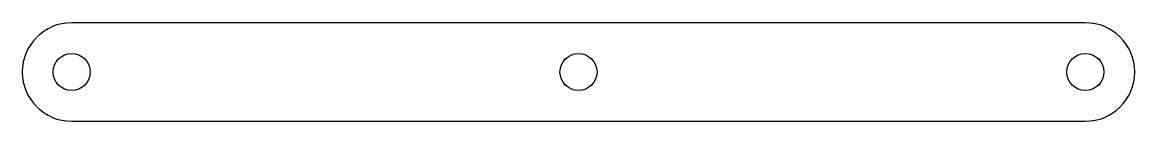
# Model space of a CAD drawing. Header units: millimetres. Extents: x -45 to 45, y -4 to 4.
import ezdxf

# ---------------------------------------------------------------- set-up
doc = ezdxf.new("R2010")
doc.units = ezdxf.units.MM

msp = doc.modelspace()

# ---------------------------------------------------------------- linework, layer by layer
at = {"color": 7, "linetype": 'Continuous', "lineweight": 25}
for p, q in [((41, 4), (-41, 4)), ((-41, -4), (41, -4))]:
    msp.add_line(p, q, dxfattribs=at)
for centre in [(-41, 0), (0, 0), (41, 0)]:
    msp.add_circle(centre, 1.5, dxfattribs=at)
for centre, start, end in [((-41, 0), 90, 270), ((41, 0), 270, 90)]:
    msp.add_arc(centre, 4, start, end, dxfattribs=at)

doc.saveas('drawing.dxf')
